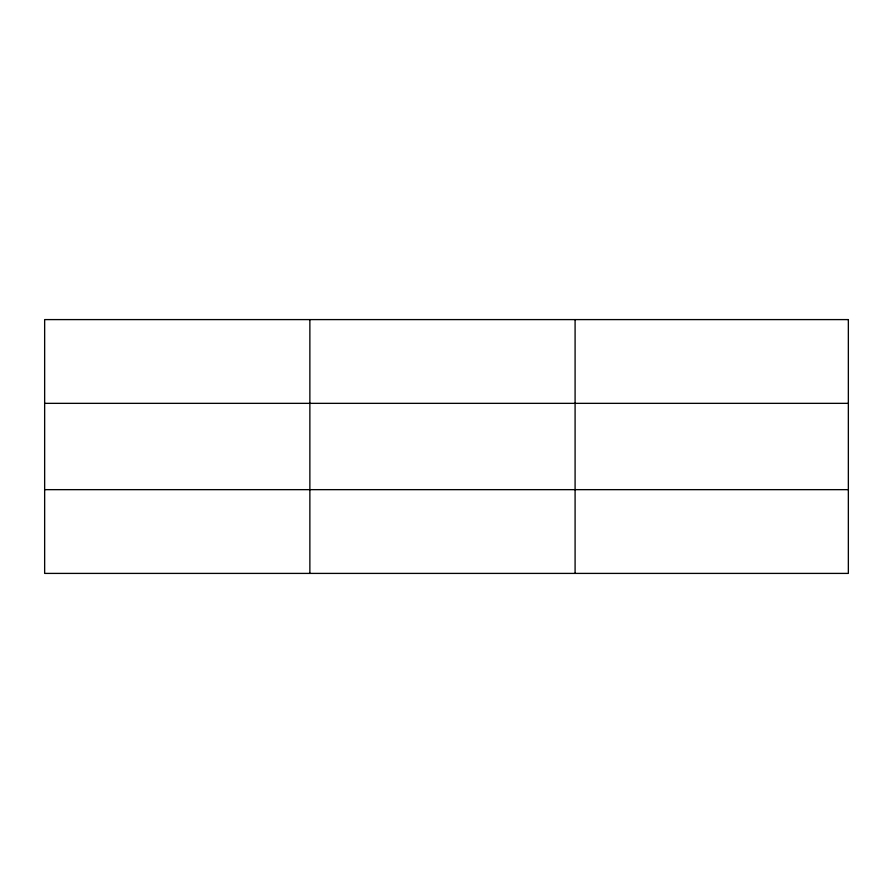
<?xml version="1.0" encoding="UTF-8"?>
<svg xmlns="http://www.w3.org/2000/svg" width="893" height="893" viewBox="0 0 893 893"><rect width="100%" height="100%" fill="white"/><g stroke="black" fill="none" stroke-linecap="round" stroke-linejoin="round"><path stroke-width="1.34" d="M309.871 319.594L309.871 573.406M575.092 319.594L575.092 573.406M44.65 403.346L848.35 403.346M44.65 489.654L848.35 489.654M848.35 319.594L848.35 573.406L44.65 573.406L44.65 319.594L848.35 319.594"/></g></svg>
